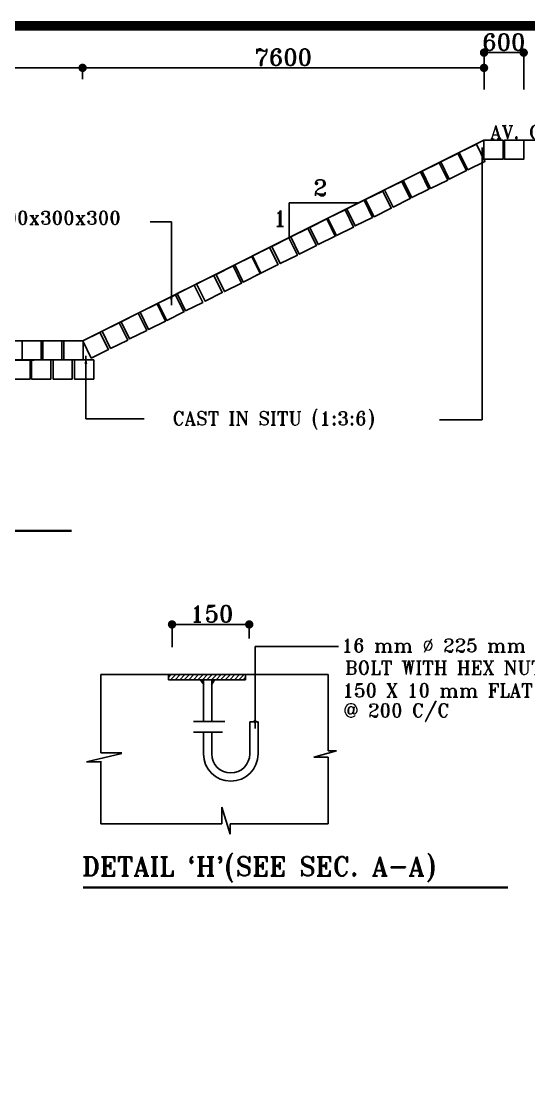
# Model space of a CAD drawing. Header units: metres. Extents: x -98554 to 27544620, y -161930 to 5264560.
# Drawn here: x 34450 to 43557, y 270934 to 289882 of the extents above; entities that cross this region are included whole.
import ezdxf

# ---------------------------------------------------------------- set-up
doc = ezdxf.new("R2010")
doc.units = ezdxf.units.M
doc.header["$LTSCALE"] = 15
doc.header["$MEASUREMENT"] = 0
doc.layers.get('0').update_dxf_attribs({"linetype": 'CONTINUOUS'})
doc.layers.get('Defpoints').update_dxf_attribs({"linetype": 'CONTINUOUS'})
doc.layers.add('LINE', color=7, linetype='CONTINUOUS')
doc.styles.add('BIG', font='ROMANT.SHX')
doc.styles.add('NASIR', font='romant.shx')
doc.dimstyles.new('ISO-25', dxfattribs={"dimtxt": 250, "dimasz": 2.5, "dimexe": 1.25, "dimexo": 0.625, "dimtad": 1, "dimtxsty": 'BIG', "dimcen": 2.5, "dimadec": 0, "dimazin": 0, "dimtfac": 1, "dimtmove": 0, "dimatfit": 3, "dimfxl": 1, "dimarcsym": 0})

# ---------------------------------------------------------------- blocks, each defined once
blk = doc.blocks.new('*X8')
at = {"color": 0}
for p, q in [((3676, -6321), (3725, -6271)), ((3676, -6312), (3717, -6271)), ((3676, -6303), (3708, -6271)), ((3676, -6294), (3699, -6271)), ((3676, -6285), (3690, -6271)), ((3676, -6276), (3681, -6271)), ((3676, -6329), (3732, -6273)), ((3676, -6338), (3718, -6296)), ((3676, -6347), (3704, -6319)), ((3676, -6356), (3690, -6342))]:
    blk.add_line(p, q, dxfattribs=at)
blk = doc.blocks.new('_Dot')
at = {"color": 0, "linetype": 'ByBlock', "lineweight": -2}
blk.add_line((-0.5, 0), (-1, 0), dxfattribs=at)
at = {"color": 0, "linetype": 'ByBlock', "const_width": 0.5}
blk.add_lwpolyline([(-0.25, 0, 1), (0.25, 0, 1)], format="xyb", close=True, dxfattribs=at)
blk = doc.blocks.new('*D3047')
at = {"layer": 'Defpoints', "color": 0}
for p in [(38541, 279064), (38541, 278810), (37156, 278657)]:
    blk.add_point(p, dxfattribs=at)
at = {"layer": 'LINE', "color": 0, "lineweight": -2}
for p, q in [((37156, 278658), (37156, 279065)), ((38541, 278810), (38541, 279065))]:
    blk.add_line(p, q, dxfattribs=at)
at = {"layer": 'LINE', "color": 5, "lineweight": -2}
blk.add_line((37306, 279064), (38391, 279064), dxfattribs=at)
at = {"layer": 'LINE', "color": 5, "lineweight": -2, "xscale": 150, "yscale": 150, "zscale": 150, "rotation": 180}
blk.add_blockref('_Dot', (37156, 279064), dxfattribs=at)
at = {"layer": 'LINE', "color": 5, "lineweight": -2, "xscale": 150, "yscale": 150, "zscale": 150}
blk.add_blockref('_Dot', (38541, 279064), dxfattribs=at)
at = {"layer": 'LINE', "color": 0, "insert": (37868, 279254), "char_height": 300, "attachment_point": 5, "style": 'BIG'}
blk.add_mtext('150', dxfattribs=at)
blk = doc.blocks.new('*X7')
at = {"color": 0, "linetype": 'Continuous'}
for p, q in [((119120, 232080), (119175, 232135)), ((119163, 232035), (119263, 232135)), ((119251, 232035), (119351, 232135)), ((119340, 232035), (119440, 232135)), ((119428, 232035), (119528, 232135)), ((119517, 232035), (119617, 232135)), ((119605, 232035), (119705, 232135)), ((119693, 232035), (119793, 232135)), ((119782, 232035), (119882, 232135)), ((119870, 232035), (119970, 232135)), ((119959, 232035), (120059, 232135)), ((120047, 232035), (120147, 232135)), ((120135, 232035), (120235, 232135)), ((120224, 232035), (120324, 232135)), ((120312, 232035), (120412, 232135)), ((120401, 232035), (120501, 232135)), ((120489, 232035), (120589, 232135)), ((120577, 232035), (120620, 232078))]:
    blk.add_line(p, q, dxfattribs=at)
blk = doc.blocks.new('*D3054')
at = {"layer": 'Defpoints', "color": 0}
for p in [(35552, 289044), (27481, 288797), (35552, 288839)]:
    blk.add_point(p, dxfattribs=at)
at = {"layer": 'LINE', "color": 0, "lineweight": -2}
for p, q in [((27481, 288797), (27481, 289045)), ((35552, 288839), (35552, 289045))]:
    blk.add_line(p, q, dxfattribs=at)
at = {"layer": 'LINE', "color": 5, "lineweight": -2}
blk.add_line((27631, 289044), (35402, 289044), dxfattribs=at)
at = {"layer": 'LINE', "color": 5, "lineweight": -2, "xscale": 150, "yscale": 150, "zscale": 150, "rotation": 180}
blk.add_blockref('_Dot', (27481, 289044), dxfattribs=at)
at = {"layer": 'LINE', "color": 5, "lineweight": -2, "xscale": 150, "yscale": 150, "zscale": 150}
blk.add_blockref('_Dot', (35552, 289044), dxfattribs=at)
at = {"layer": 'LINE', "color": 0, "insert": (31516, 289234), "char_height": 300, "attachment_point": 5, "style": 'BIG'}
blk.add_mtext('12500', dxfattribs=at)
blk = doc.blocks.new('*D3055')
at = {"layer": 'Defpoints', "color": 0}
for p in [(43464, 289317), (42752, 288654), (43464, 288654)]:
    blk.add_point(p, dxfattribs=at)
at = {"layer": 'LINE', "color": 0, "lineweight": -2}
for p, q in [((42752, 288655), (42752, 289319)), ((43464, 288655), (43464, 289319))]:
    blk.add_line(p, q, dxfattribs=at)
at = {"layer": 'LINE', "color": 5, "lineweight": -2}
blk.add_line((42902, 289317), (43314, 289317), dxfattribs=at)
at = {"layer": 'LINE', "color": 5, "lineweight": -2, "xscale": 150, "yscale": 150, "zscale": 150, "rotation": 180}
blk.add_blockref('_Dot', (42752, 289317), dxfattribs=at)
at = {"layer": 'LINE', "color": 5, "lineweight": -2, "xscale": 150, "yscale": 150, "zscale": 150}
blk.add_blockref('_Dot', (43464, 289317), dxfattribs=at)
at = {"layer": 'LINE', "color": 0, "insert": (43108, 289507), "char_height": 300, "attachment_point": 5, "style": 'BIG'}
blk.add_mtext('600', dxfattribs=at)
blk = doc.blocks.new('*D3095')
at = {"layer": 'Defpoints', "color": 0}
for p in [(35552, 289006), (42752, 289044), (42752, 289006)]:
    blk.add_point(p, dxfattribs=at)
at = {"layer": 'LINE', "color": 0, "lineweight": -2}
for p, q in [((35552, 289007), (35552, 289045)), ((42752, 289007), (42752, 289045))]:
    blk.add_line(p, q, dxfattribs=at)
at = {"layer": 'LINE', "color": 5, "lineweight": -2}
blk.add_line((35702, 289044), (42602, 289044), dxfattribs=at)
at = {"layer": 'LINE', "color": 5, "lineweight": -2, "xscale": 150, "yscale": 150, "zscale": 150, "rotation": 180}
blk.add_blockref('_Dot', (35552, 289044), dxfattribs=at)
at = {"layer": 'LINE', "color": 5, "lineweight": -2, "xscale": 150, "yscale": 150, "zscale": 150}
blk.add_blockref('_Dot', (42752, 289044), dxfattribs=at)
at = {"layer": 'LINE', "color": 0, "insert": (39152, 289234), "char_height": 300, "attachment_point": 5, "style": 'BIG'}
blk.add_mtext('7600', dxfattribs=at)

msp = doc.modelspace()

# ---------------------------------------------------------------- linework, layer by layer
at = {"layer": 'LINE'}
for p, q in [((42751.59, 287747.78), (38599.268, 285671.764)), ((45776.829, 287747.78), (43463.691, 287747.78)), ((41939.769, 287338.121), (42076.08, 287408.032)), ((39255.154, 286625.27), (40506.175, 286625.27)), ((39255.154, 286000.181), (39255.154, 286625.27)), ((38724.318, 285733.714), (35555.732, 284149.532)), ((38750.492, 285364.092), (38673.981, 285328.991)), ((35267.763, 284148.278), (27490.905, 284148.278)), ((34684.069, 283805.079), (27614.924, 283805.079)), ((35882.338, 278165.529), (35882.338, 276761.037)), ((37091.068, 278165.529), (35882.338, 278165.529)), ((37091.068, 278073.189), (37091.068, 278165.529)), ((37091.068, 278165.529), (38476.168, 278165.529)), ((38476.168, 278073.189), (38476.168, 278165.529)), ((38476.168, 278165.529), (39959.149, 278165.529)), ((39959.149, 276798.897), (39959.149, 278165.529)), ((37091.068, 278073.189), (38476.168, 278073.189)), ((37662.661, 278075.049), (37724, 277984.936)), ((37923.729, 278077.49), (37865.998, 277983.773)), ((37539.397, 277321.541), (38100.824, 277321.541)), ((38699.187, 277315.077), (38551.443, 277315.077)), ((37539.397, 277135.014), (38062.965, 277135.014)), ((36256.315, 276749.654), (35621.016, 276600.063)), ((35882.338, 276761.037), (36256.315, 276761.037)), ((39697.827, 276686.242), (40108.74, 276798.897)), ((39959.149, 276686.242), (39697.827, 276686.242)), ((40108.74, 276798.897), (39959.149, 276798.897)), ((39959.149, 275490.439), (39959.149, 276686.242)), ((35621.016, 276600.063), (35882.338, 276600.063)), ((35882.338, 276611.446), (35882.338, 276387.06)), ((35882.338, 276387.06), (35882.338, 275748.991)), ((35882.338, 275490.439), (35882.338, 275748.991)), ((38051.404, 275789.62), (38200.995, 275303.912)), ((38051.404, 275490.439), (38051.404, 275789.62)), ((35882.338, 275490.439), (38051.404, 275490.439)), ((38200.995, 275303.912), (38200.995, 275490.439)), ((38200.995, 275490.439), (39959.149, 275490.439))]:
    msp.add_line(p, q, dxfattribs=at)
at = {"layer": 'LINE', "const_width": 169.614}
msp.add_lwpolyline([(16627.371, 251545.14), (71087.608, 251545.14), (71087.608, 289796.973), (16627.371, 289796.973)], close=True, dxfattribs=at)
at = {"layer": 'LINE'}
for points in [[(42615.457, 287675.591), (42307.59, 287523.92), (42459.261, 287216.053), (42767.128, 287367.724)], [(43094.79, 287747.78), (42751.59, 287747.78), (42751.59, 287404.58), (43094.79, 287404.58)], [(43463.691, 287747.78), (43120.491, 287747.78), (43120.491, 287404.58), (43463.691, 287404.58)], [(42284.161, 287509.295), (41976.294, 287357.624), (42127.965, 287049.756), (42435.832, 287201.427)], [(41948.555, 287341.046), (41640.688, 287189.375), (41792.359, 286881.508), (42100.226, 287033.179)], [(41611.402, 287177.674), (41303.535, 287026.003), (41455.206, 286718.136), (41763.073, 286869.807)], [(41276.278, 287007.257), (40968.411, 286855.586), (41120.082, 286547.719), (41427.949, 286699.39)], [(40936.563, 286833.17), (40628.696, 286681.499), (40780.367, 286373.632), (41088.234, 286525.303)], [(40260.731, 286497.58), (39952.864, 286345.909), (40104.535, 286038.042), (40412.402, 286189.713)], [(40599.769, 286669.856), (40291.902, 286518.185), (40443.573, 286210.318), (40751.44, 286361.989)], [(39933.374, 286335.475), (39625.507, 286183.804), (39777.178, 285875.937), (40085.045, 286027.608)], [(39594.008, 286165.191), (39286.141, 286013.52), (39437.812, 285705.653), (39745.679, 285857.324)], [(39253.801, 285994.615), (38945.934, 285842.944), (39097.605, 285535.077), (39405.472, 285686.748)], [(38906.688, 285823.63), (38598.821, 285671.959), (38750.492, 285364.092), (39058.359, 285515.763)], [(38588.367, 285663.791), (38280.499, 285512.12), (38432.17, 285204.253), (38740.038, 285355.924)], [(38253.243, 285493.374), (37945.376, 285341.703), (38097.047, 285033.836), (38404.914, 285185.507)], [(37904.741, 285322.212), (37596.874, 285170.541), (37748.545, 284862.674), (38056.412, 285014.345)], [(37556.233, 285147.197), (37248.366, 284995.526), (37400.037, 284687.659), (37707.904, 284839.33)], [(36889.838, 284812.816), (36581.971, 284661.145), (36733.642, 284353.278), (37041.509, 284504.949)], [(37217.196, 284974.921), (36909.329, 284823.25), (37061, 284515.383), (37368.867, 284667.054)], [(36550.473, 284642.532), (36242.606, 284490.861), (36394.277, 284182.994), (36702.144, 284334.665)], [(36210.265, 284471.956), (35902.398, 284320.285), (36054.069, 284012.418), (36361.936, 284164.089)], [(35863.153, 284300.97), (35555.285, 284149.299), (35706.956, 283841.432), (36014.824, 283993.103)], [(34467.248, 284149.304), (34810.448, 284149.304), (34810.448, 283806.104), (34467.248, 283806.104)], [(34839.109, 284149.304), (35182.309, 284149.304), (35182.309, 283806.104), (34839.109, 283806.104)], [(35217.025, 284149.304), (35560.225, 284149.304), (35560.225, 283806.104), (35217.025, 283806.104)], [(34266.663, 283806.392), (34609.863, 283806.392), (34609.863, 283463.192), (34266.663, 283463.192)], [(34638.525, 283806.392), (34981.725, 283806.392), (34981.725, 283463.192), (34638.525, 283463.192)], [(35021.974, 283806.392), (35365.174, 283806.392), (35365.174, 283463.192), (35021.974, 283463.192)], [(35408.046, 283806.392), (35751.246, 283806.392), (35751.246, 283463.192), (35408.046, 283463.192)]]:
    msp.add_lwpolyline(points, close=True, dxfattribs=at)
at = {"layer": 'LINE', "const_width": 42.44}
for points in [[(27960.522, 280745.044), (35358.169, 280745.044)], [(35562.333, 274345.983), (43180.235, 274345.983)]]:
    msp.add_lwpolyline(points, dxfattribs=at)
at = {"layer": 'LINE'}
for points in [[(37720.383, 278073.189), (37720.383, 277321.541, 1)], [(37868.127, 278073.189), (37868.127, 277321.541, 1)], [(37720.383, 277135.014), (37720.383, 276742.569, 1), (38699.187, 276742.569), (38699.187, 277315.077)], [(37868.127, 277135.014), (37868.127, 276742.569, 1), (38551.443, 276742.569), (38551.443, 277315.077)]]:
    msp.add_lwpolyline(points, format="xyb", dxfattribs=at)

# ---------------------------------------------------------------- block references
at = {"layer": 'LINE', "yscale": 0.9233999999705702, "zscale": 0.9234}
for name, p, xscale in [('*X7', (-72904.34, 63812.07), 0.9233999999705702), ('*X8', (41113.71, 283863.013), -0.9233999999705702), ('*X8', (34473.606, 283864.176), 0.9233999999705702)]:
    msp.add_blockref(name, p, dxfattribs=dict(at, xscale=xscale))

# ---------------------------------------------------------------- texts
at = {"layer": 'LINE'}
for s, height, style, p in [('AV. GL 4.30', 241.33982, 'NASIR', (42862.594, 287771.444)), ('2', 286.131, 'BIG', (39692.638, 286749.628)), ('1-LAYER 300x300x300 ', 241.33982, 'NASIR', (32265.506, 286234.584)), ('1', 286.131, 'BIG', (38974.586, 286198.943)), ('CAST IN SITU (1:3:6)', 241.33982, 'NASIR', (37162.843, 282639.395)), ('16 mm %%c 225 mm LONG ANCHOR', 241.33982, 'NASIR', (40197.768, 278565.436)), ('BOLT WITH HEX NUT WELDED TO', 241.33982, 'NASIR', (40256.734, 278167.994)), (' 150 X 10 mm FLAT PLATE', 241.33982, 'NASIR', (40046.544, 277761.291)), ('@ 200 C/C', 241.3398, 'NASIR', (40226.412, 277401.912)), ("DETAIL `H'(SEE SEC. A-A)", 340.64086, 'BIG', (35541.197, 274557.152))]:
    msp.add_text(s, height=height, dxfattribs=dict(at, style=style)).set_placement(p)

# ---------------------------------------------------------------- dimensions: what is measured, and where the dimension line sits
for base, p1, p2, text, picture, middle in [((43463.691, 289317.305), (42751.59, 288654.037), (43463.691, 288654.037), '600', '*D3055', (43107.641, 289317.305)), ((38540.788, 279063.609), (37155.919, 278657.208), (38540.788, 278809.599), '150', '*D3047', (37867.681, 279063.609))]:
    dim = msp.add_linear_dim(base=base, p1=p1, p2=p2, text=text, dimstyle='ISO-25', override={"dimtxt": 300, "dimasz": 150, "dimgap": 40, "dimblk1": 'Dot', "dimblk2": 'Dot', "dimsah": 1, "dimclrd": 5}, dxfattribs=at)
    dim.commit()
    dim.dimension.update_dxf_attribs({"geometry": picture, "text_midpoint": middle, "dimtype": 160})
for base, p1, p2, text, picture, middle in [((35551.59, 289043.719), (27481.28, 288796.687), (35551.59, 288838.554), '12500', '*D3054', (31516.435, 289233.719)), ((42751.59, 289043.719), (35551.59, 289006.349), (42751.59, 289006.349), '7600', '*D3095', (39151.59, 289233.719))]:
    dim = msp.add_linear_dim(base=base, p1=p1, p2=p2, text=text, dimstyle='ISO-25', override={"dimtxt": 300, "dimasz": 150, "dimgap": 40, "dimblk1": 'Dot', "dimblk2": 'Dot', "dimsah": 1, "dimclrd": 5}, dxfattribs=at)
    dim.commit()
    dim.dimension.update_dxf_attribs({"geometry": picture, "text_midpoint": middle})

# ---------------------------------------------------------------- leaders
for points in [[(42718.796, 287615.492), (42718.796, 282731.781), (41953.315, 282731.781)], [(37144.095, 284786.943), (37144.095, 286281.943), (36767.095, 286281.943)], [(35611.265, 283883.266), (35611.265, 282752.38), (36654.787, 282752.38)], [(38645.011, 277200.873), (38645.011, 278666.139), (40140.633, 278666.139)]]:
    msp.add_leader(points, dimstyle='ISO-25', override={"dimtxt": 300, "dimasz": 150, "dimgap": 40, "dimclrd": 5}, dxfattribs=at)

doc.saveas('drawing.dxf')
